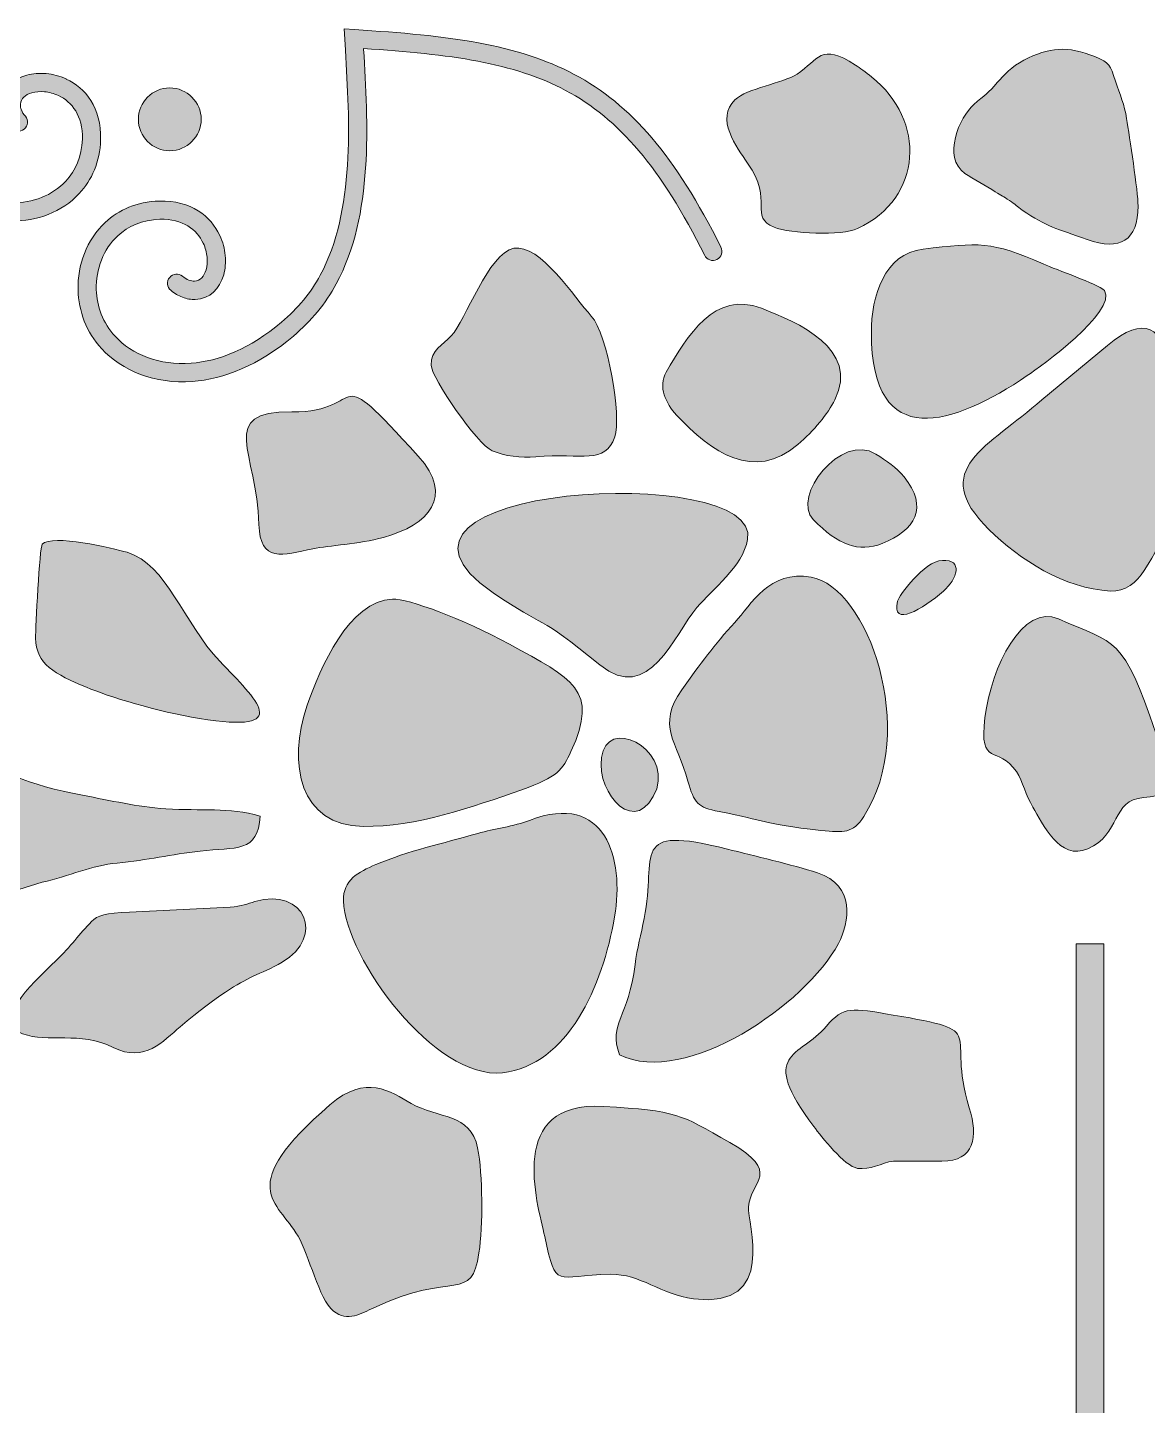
# Model space of a CAD drawing. Header units: inches. Extents: x -199 to 794, y -76 to 917.
# Drawn here: x 488.2 to 676.6, y 420.6 to 652.5 of the extents above; entities that cross this region are included whole.
import ezdxf

# ---------------------------------------------------------------- set-up
doc = ezdxf.new("R2010")
doc.units = ezdxf.units.IN
doc.header["$MEASUREMENT"] = 0
doc.layers.add('图层 1', color=7, linetype='Continuous')

# ---------------------------------------------------------------- blocks, each defined once
blk = doc.blocks.new('block 2')
at = {"layer": '图层 1', "true_color": 0xffffff}
h = blk.add_hatch(color=7, dxfattribs=at)
h.dxf.hatch_style = 2
edge = h.paths.add_edge_path()
edge.add_spline(control_points=[(496.86, 624.54), (498.97, 626.81), (500.34, 629.87), (500.45, 633.62), (500.6, 639.02), (497.88, 642.31), (494.65, 643.81), (494.65, 643.81), (494.66, 643.82), (494.66, 643.82), (493.57, 644.32), (492.42, 644.62), (491.29, 644.72), (490.14, 644.83), (489.04, 644.73), (488.04, 644.46), (485.7, 643.79), (484, 642.16), (483.89, 639.69), (483.86, 638.98), (483.98, 638.24), (484.26, 637.52), (484.26, 637.52), (484.27, 637.52), (484.27, 637.52), (484.53, 636.84), (484.91, 636.18), (485.43, 635.56), (485.97, 634.91), (486.93, 634.83), (487.59, 635.38), (488.24, 635.92), (488.33, 636.89), (487.79, 637.54), (487.47, 637.9), (487.26, 638.26), (487.13, 638.61), (487, 638.95), (486.96, 639.27), (486.96, 639.56), (487, 640.52), (487.79, 641.19), (488.86, 641.5), (489.51, 641.68), (490.25, 641.74), (491.01, 641.68), (491.78, 641.6), (492.58, 641.38), (493.36, 641.02), (495.61, 639.98), (497.5, 637.63), (497.38, 633.71), (497.3, 630.77), (496.23, 628.38), (494.6, 626.63), (493.48, 625.42), (492.07, 624.5), (490.53, 623.89), (488.96, 623.28), (487.25, 622.98), (485.56, 623.03), (482.74, 623.11), (479.91, 624.13), (477.69, 626.19), (474.62, 629.05), (472.75, 633.62), (473.16, 638.98), (473.51, 643.65), (475.6, 648.92), (480.08, 654.21), (481.25, 655.58), (482.49, 656.81), (483.79, 657.89), (483.79, 657.89), (483.8, 657.89), (483.8, 657.89), (485.1, 658.97), (486.49, 659.9), (487.97, 660.7), (498.82, 666.56), (513.81, 665.65), (525.82, 664.94), (525.82, 664.94), (527.67, 664.82), (527.67, 664.82), (527.67, 664.82), (529.4, 664.72), (529.4, 664.72), (529.4, 664.72), (529.3, 666.45), (529.3, 666.45), (528.31, 682.36), (526.86, 693.88), (521.77, 703.42), (516.67, 713.02), (508, 720.45), (492.68, 728.12), (491.92, 728.49), (491.01, 728.18), (490.62, 727.43), (490.25, 726.67), (490.55, 725.75), (491.31, 725.38), (506.02, 718.02), (514.28, 710.97), (519.07, 701.98), (523.7, 693.29), (525.16, 682.61), (526.12, 667.99), (526.12, 667.99), (526, 668), (526, 668), (513.61, 668.74), (498.14, 669.67), (486.51, 663.4), (484.85, 662.51), (483.29, 661.45), (481.83, 660.25), (481.83, 660.25), (481.83, 660.25), (481.83, 660.25), (480.37, 659.04), (479.01, 657.69), (477.75, 656.2), (472.8, 650.36), (470.5, 644.47), (470.1, 639.2), (469.61, 632.86), (471.88, 627.4), (475.61, 623.94), (478.39, 621.35), (481.94, 620.06), (485.48, 619.96), (487.6, 619.9), (489.71, 620.27), (491.65, 621.03), (493.62, 621.8), (495.4, 622.98), (496.86, 624.54)], knot_values=[0, 0, 0, 0, 1, 1, 1, 2, 2, 2, 3, 3, 3, 4, 4, 4, 5, 5, 5, 6, 6, 6, 7, 7, 7, 8, 8, 8, 9, 9, 9, 10, 10, 10, 11, 11, 11, 12, 12, 12, 13, 13, 13, 14, 14, 14, 15, 15, 15, 16, 16, 16, 17, 17, 17, 18, 18, 18, 19, 19, 19, 20, 20, 20, 21, 21, 21, 22, 22, 22, 23, 23, 23, 24, 24, 24, 25, 25, 25, 26, 26, 26, 27, 27, 27, 28, 28, 28, 29, 29, 29, 30, 30, 30, 31, 31, 31, 32, 32, 32, 33, 33, 33, 34, 34, 34, 35, 35, 35, 36, 36, 36, 37, 37, 37, 38, 38, 38, 39, 39, 39, 40, 40, 40, 41, 41, 41, 42, 42, 42, 43, 43, 43, 44, 44, 44, 45, 45, 45, 46, 46, 46, 46], degree=3, periodic=1)
h = blk.add_hatch(color=7, dxfattribs=at)
h.dxf.hatch_style = 2
edge = h.paths.add_edge_path()
edge.add_spline(control_points=[(602.07, 614.14), (602.44, 613.38), (603.37, 613.08), (604.12, 613.45), (604.88, 613.84), (605.19, 614.76), (604.81, 615.51), (597.14, 630.85), (589.71, 639.5), (580.12, 644.6), (570.56, 649.69), (559.06, 651.15), (543.14, 652.12), (543.14, 652.12), (541.42, 652.24), (541.42, 652.24), (541.42, 652.24), (541.52, 650.51), (541.52, 650.51), (541.52, 650.51), (541.63, 648.65), (541.63, 648.65), (542.35, 636.65), (543.25, 621.66), (537.39, 610.79), (536.6, 609.32), (535.65, 607.93), (534.59, 606.63), (534.59, 606.63), (534.59, 606.62), (534.59, 606.62), (533.51, 605.32), (532.28, 604.08), (530.9, 602.92), (525.62, 598.42), (520.34, 596.35), (515.66, 595.99), (510.3, 595.59), (505.74, 597.46), (502.88, 600.53), (500.82, 602.74), (499.8, 605.57), (499.73, 608.39), (499.68, 610.1), (499.97, 611.8), (500.59, 613.36), (501.19, 614.91), (502.12, 616.31), (503.33, 617.43), (505.08, 619.07), (507.46, 620.13), (510.4, 620.21), (514.32, 620.32), (516.67, 618.44), (517.72, 616.2), (517.72, 616.2), (517.72, 616.19), (517.72, 616.19), (518.08, 615.41), (518.29, 614.61), (518.37, 613.84), (518.43, 613.08), (518.38, 612.35), (518.19, 611.7), (517.88, 610.63), (517.21, 609.84), (516.25, 609.79), (515.95, 609.79), (515.63, 609.84), (515.3, 609.97), (515.3, 609.97), (515.3, 609.97), (515.3, 609.97), (514.95, 610.1), (514.59, 610.31), (514.23, 610.62), (513.58, 611.16), (512.61, 611.07), (512.07, 610.43), (511.52, 609.78), (511.6, 608.8), (512.26, 608.26), (512.88, 607.74), (513.54, 607.36), (514.21, 607.1), (514.21, 607.1), (514.21, 607.09), (514.21, 607.09), (514.93, 606.82), (515.67, 606.7), (516.37, 606.73), (518.85, 606.84), (520.49, 608.54), (521.16, 610.87), (521.43, 611.86), (521.52, 612.97), (521.41, 614.12), (521.3, 615.25), (521.01, 616.4), (520.52, 617.49), (520.52, 617.49), (520.5, 617.49), (520.5, 617.49), (519, 620.72), (515.71, 623.43), (510.32, 623.28), (506.56, 623.17), (503.5, 621.8), (501.23, 619.69), (499.67, 618.23), (498.5, 616.44), (497.73, 614.48), (496.96, 612.54), (496.6, 610.43), (496.66, 608.3), (496.76, 604.77), (498.04, 601.22), (500.63, 598.44), (504.09, 594.72), (509.56, 592.45), (515.88, 592.93), (521.16, 593.33), (527.06, 595.62), (532.89, 600.57), (534.38, 601.84), (535.74, 603.21), (536.93, 604.67), (536.93, 604.67), (536.95, 604.66), (536.95, 604.66), (538.15, 606.12), (539.21, 607.68), (540.09, 609.34), (546.37, 620.97), (545.43, 636.44), (544.7, 648.83), (544.7, 648.83), (544.68, 648.95), (544.68, 648.95), (559.3, 648), (569.98, 646.53), (578.68, 641.9), (587.67, 637.12), (594.71, 628.86), (602.07, 614.14)], knot_values=[0, 0, 0, 0, 1, 1, 1, 2, 2, 2, 3, 3, 3, 4, 4, 4, 5, 5, 5, 6, 6, 6, 7, 7, 7, 8, 8, 8, 9, 9, 9, 10, 10, 10, 11, 11, 11, 12, 12, 12, 13, 13, 13, 14, 14, 14, 15, 15, 15, 16, 16, 16, 17, 17, 17, 18, 18, 18, 19, 19, 19, 20, 20, 20, 21, 21, 21, 22, 22, 22, 23, 23, 23, 24, 24, 24, 25, 25, 25, 26, 26, 26, 27, 27, 27, 28, 28, 28, 29, 29, 29, 30, 30, 30, 31, 31, 31, 32, 32, 32, 33, 33, 33, 34, 34, 34, 35, 35, 35, 36, 36, 36, 37, 37, 37, 38, 38, 38, 39, 39, 39, 40, 40, 40, 41, 41, 41, 42, 42, 42, 43, 43, 43, 44, 44, 44, 45, 45, 45, 46, 46, 46, 47, 47, 47, 48, 48, 48, 48], degree=3, periodic=1)
h = blk.add_hatch(color=7, dxfattribs=at)
h.dxf.hatch_style = 2
edge = h.paths.add_edge_path()
edge.add_spline(control_points=[(617.61, 644.65), (615.18, 643.09), (609.17, 642.22), (607.16, 640.33), (603.83, 637.19), (607.43, 632.33), (609.29, 629.66), (613.79, 623.23), (609.38, 620.7), (613.78, 618.86), (616.42, 617.76), (625.12, 617.42), (627.79, 618.65), (638.84, 623.79), (639.32, 636.87), (630.14, 644.17), (629.15, 644.97), (628.18, 645.67), (627.43, 646.16), (621.49, 650.04), (621.33, 647.05), (617.61, 644.65)], knot_values=[0, 0, 0, 0, 1, 1, 1, 2, 2, 2, 3, 3, 3, 4, 4, 4, 5, 5, 5, 6, 6, 6, 7, 7, 7, 7], degree=3, periodic=1)
h = blk.add_hatch(color=7, dxfattribs=at)
h.dxf.hatch_style = 2
edge = h.paths.add_edge_path()
edge.add_spline(control_points=[(651.3, 643.21), (649.78, 641.48), (649.21, 641.13), (647.35, 639.52), (644.94, 637.42), (641.98, 630.63), (645.84, 627.94), (647.24, 626.95), (649.43, 625.88), (650.95, 624.86), (652.02, 624.14), (652.29, 624.08), (653.32, 623.39), (654.36, 622.7), (654.57, 622.39), (655.5, 621.75), (659.66, 618.91), (661.22, 618.65), (666.42, 616.82), (671.95, 614.87), (674.98, 616.57), (674.98, 622.46), (674.98, 624.89), (673.51, 634.13), (673.05, 637.15), (672.7, 639.46), (671.94, 641.23), (671.18, 643.44), (670.22, 646.25), (670.29, 646.5), (667.68, 647.58), (663.2, 649.43), (659.98, 649.2), (655.74, 646.97), (653.79, 645.94), (652.39, 644.46), (651.3, 643.21)], knot_values=[0, 0, 0, 0, 1, 1, 1, 2, 2, 2, 3, 3, 3, 4, 4, 4, 5, 5, 5, 6, 6, 6, 7, 7, 7, 8, 8, 8, 9, 9, 9, 10, 10, 10, 11, 11, 11, 12, 12, 12, 12], degree=3, periodic=1)
h = blk.add_hatch(color=7, dxfattribs=at)
h.dxf.hatch_style = 2
edge = h.paths.add_edge_path()
edge.add_spline(control_points=[(517.37, 637.03), (517.37, 639.95), (515, 642.32), (512.09, 642.32), (509.17, 642.32), (506.8, 639.95), (506.8, 637.03), (506.8, 634.12), (509.17, 631.74), (512.09, 631.74), (515, 631.74), (517.37, 634.12), (517.37, 637.03)], knot_values=[0, 0, 0, 0, 1, 1, 1, 2, 2, 2, 3, 3, 3, 4, 4, 4, 4], degree=3, periodic=1)
h = blk.add_hatch(color=7, dxfattribs=at)
h.dxf.hatch_style = 2
edge = h.paths.add_edge_path()
edge.add_spline(control_points=[(566.31, 581.27), (568.45, 580.36), (571.18, 580.05), (573.64, 580.26), (581.62, 580.9), (585.27, 578.9), (586.94, 583.6), (588.13, 586.91), (585.75, 600.91), (583, 603.93), (580.22, 606.98), (574.41, 616.14), (569.94, 615.34), (565.74, 614.58), (561.81, 603.13), (559.44, 600.59), (558.01, 599.06), (555.99, 598.27), (556.06, 595.67), (556.13, 593.44), (563.84, 582.31), (566.31, 581.27)], knot_values=[0, 0, 0, 0, 1, 1, 1, 2, 2, 2, 3, 3, 3, 4, 4, 4, 5, 5, 5, 6, 6, 6, 7, 7, 7, 7], degree=3, periodic=1)
h = blk.add_hatch(color=7, dxfattribs=at)
h.dxf.hatch_style = 2
edge = h.paths.add_edge_path()
edge.add_spline(control_points=[(630.11, 601.14), (630.11, 580.84), (643.95, 585.52), (656.34, 593.91), (658.58, 595.41), (671.39, 604.61), (669.35, 608.25), (667.92, 609.39), (661.32, 611.69), (659.03, 612.71), (650.22, 616.61), (648.2, 616.27), (638.8, 615.19), (632.29, 614.43), (630.11, 607.25), (630.11, 601.14)], knot_values=[0, 0, 0, 0, 1, 1, 1, 2, 2, 2, 3, 3, 3, 4, 4, 4, 5, 5, 5, 5], degree=3, periodic=1)
h = blk.add_hatch(color=7, dxfattribs=at)
h.dxf.hatch_style = 2
edge = h.paths.add_edge_path()
edge.add_spline(control_points=[(611.62, 605.24), (603.71, 608.28), (599.21, 600.65), (595.57, 594.51), (594.21, 592.01), (595.53, 589.2), (597.32, 587.28), (603.23, 580.97), (610.37, 576.01), (617.73, 582.31), (620.42, 584.61), (622.81, 587.51), (623.97, 589.84), (628.23, 598.42), (617.61, 602.93), (611.62, 605.24)], knot_values=[0, 0, 0, 0, 1, 1, 1, 2, 2, 2, 3, 3, 3, 4, 4, 4, 5, 5, 5, 5], degree=3, periodic=1)
h = blk.add_hatch(color=7, dxfattribs=at)
h.dxf.hatch_style = 2
edge = h.paths.add_edge_path()
edge.add_spline(control_points=[(670.34, 557.66), (672.81, 557.53), (674.74, 559.11), (676.01, 561.11), (679.89, 567.22), (679.48, 568.18), (680.51, 576.48), (681.12, 581.34), (680.17, 589.76), (679.94, 595.14), (679.64, 602.03), (675.83, 604.22), (669.86, 598.98), (669.86, 598.98), (658.76, 589.85), (658.76, 589.85), (649.89, 581.9), (639.53, 578.22), (649.88, 568.04), (655.09, 562.91), (662.53, 558.09), (670.34, 557.66)], knot_values=[0, 0, 0, 0, 1, 1, 1, 2, 2, 2, 3, 3, 3, 4, 4, 4, 5, 5, 5, 6, 6, 6, 7, 7, 7, 7], degree=3, periodic=1)
h = blk.add_hatch(color=7, dxfattribs=at)
h.dxf.hatch_style = 2
edge = h.paths.add_edge_path()
edge.add_spline(control_points=[(536.18, 564.77), (538.99, 565.34), (543.76, 565.54), (548.05, 566.7), (555.68, 568.77), (560.03, 573.57), (553.88, 580.35), (538.54, 597.32), (545.83, 587.7), (532.62, 587.81), (519.89, 587.91), (526.81, 581.05), (527.09, 568.88), (527.25, 562.32), (531.07, 563.73), (536.18, 564.77)], knot_values=[0, 0, 0, 0, 1, 1, 1, 2, 2, 2, 3, 3, 3, 4, 4, 4, 5, 5, 5, 5], degree=3, periodic=1)
h = blk.add_hatch(color=7, dxfattribs=at)
h.dxf.hatch_style = 2
edge = h.paths.add_edge_path()
edge.add_spline(control_points=[(620.34, 569.69), (624.54, 565.38), (627.95, 564.11), (631.92, 565.66), (637.47, 567.83), (639.79, 571.76), (635.61, 576.89), (634.35, 578.45), (632.63, 579.58), (630.84, 580.71), (625.05, 584.35), (616.6, 573.54), (620.34, 569.69)], knot_values=[0, 0, 0, 0, 1, 1, 1, 2, 2, 2, 3, 3, 3, 4, 4, 4, 4], degree=3, periodic=1)
h = blk.add_hatch(color=7, dxfattribs=at)
h.dxf.hatch_style = 2
edge = h.paths.add_edge_path()
edge.add_spline(control_points=[(566.47, 557.36), (575.51, 551.18), (573.64, 554.1), (584.42, 545.23), (592.68, 538.45), (596.97, 550.38), (600.77, 554.9), (603.37, 558.01), (608.43, 561.7), (609.3, 566.34), (611.77, 579.46), (539.83, 575.59), (566.47, 557.36)], knot_values=[0, 0, 0, 0, 1, 1, 1, 2, 2, 2, 3, 3, 3, 4, 4, 4, 4], degree=3, periodic=1)
h = blk.add_hatch(color=7, dxfattribs=at)
h.dxf.hatch_style = 2
edge = h.paths.add_edge_path()
edge.add_spline(control_points=[(498.06, 541.47), (501.68, 539.94), (510.08, 537.36), (517.07, 536.22), (533.17, 533.62), (526.71, 539.32), (520.5, 545.85), (514.34, 552.32), (511.6, 562.23), (504.91, 564.18), (502.54, 564.88), (492.24, 567.32), (490.63, 565.53), (490.18, 565.02), (489.49, 551.33), (489.51, 549.76), (489.58, 545.33), (492.76, 543.71), (498.06, 541.47)], knot_values=[0, 0, 0, 0, 1, 1, 1, 2, 2, 2, 3, 3, 3, 4, 4, 4, 5, 5, 5, 6, 6, 6, 6], degree=3, periodic=1)
h = blk.add_hatch(color=7, dxfattribs=at)
h.dxf.hatch_style = 2
edge = h.paths.add_edge_path()
edge.add_spline(control_points=[(619.96, 560.01), (612.92, 561.24), (609.89, 555.39), (607.13, 552.37), (603.77, 548.68), (601.24, 545.36), (598.23, 541.05), (593.94, 534.94), (597.36, 532.4), (599.26, 525.65), (600.29, 522.02), (600.85, 521.24), (604.49, 520.56), (612.81, 519.02), (611.3, 518.49), (621.63, 517.4), (625.57, 516.99), (626.97, 516.88), (628.83, 519.74), (638.14, 534.13), (629.49, 558.35), (619.96, 560.01)], knot_values=[0, 0, 0, 0, 1, 1, 1, 2, 2, 2, 3, 3, 3, 4, 4, 4, 5, 5, 5, 6, 6, 6, 7, 7, 7, 7], degree=3, periodic=1)
h = blk.add_hatch(color=7, dxfattribs=at)
h.dxf.hatch_style = 2
edge = h.paths.add_edge_path()
edge.add_spline(control_points=[(634.52, 555.97), (633.4, 551.36), (638.82, 554.69), (642.23, 557.65), (644.57, 559.67), (645.61, 563.03), (642.05, 562.83), (639.03, 562.67), (634.74, 556.91), (634.52, 555.97)], knot_values=[0, 0, 0, 0, 1, 1, 1, 2, 2, 2, 3, 3, 3, 3], degree=3, periodic=1)
h = blk.add_hatch(color=7, dxfattribs=at)
h.dxf.hatch_style = 2
edge = h.paths.add_edge_path()
edge.add_spline(control_points=[(544.64, 518.06), (553.51, 517.98), (562.9, 521.26), (571.29, 524.23), (577.35, 526.37), (578.17, 527.6), (579.58, 530.68), (584.36, 541.07), (579.88, 542.89), (569.21, 548.71), (561.29, 553.04), (552.19, 556.4), (549.57, 556.3), (542.29, 556.05), (537.34, 544.72), (535.2, 538.45), (531.82, 528.54), (533.98, 518.15), (544.64, 518.06)], knot_values=[0, 0, 0, 0, 1, 1, 1, 2, 2, 2, 3, 3, 3, 4, 4, 4, 5, 5, 5, 6, 6, 6, 6], degree=3, periodic=1)
h = blk.add_hatch(color=7, dxfattribs=at)
h.dxf.hatch_style = 2
edge = h.paths.add_edge_path()
edge.add_spline(control_points=[(654.51, 527.29), (655.63, 525.6), (656.07, 523.28), (657.28, 521.31), (658.93, 518.59), (661.75, 512.19), (666.52, 514.28), (672.03, 516.69), (670.48, 522.51), (675.91, 522.92), (682.38, 523.4), (680.78, 525.45), (677.95, 533.77), (672.36, 550.19), (671.39, 548.68), (661.59, 552.97), (655.61, 555.59), (650.27, 545), (649.22, 536.38), (648.17, 527.79), (651.43, 531.89), (654.51, 527.29)], knot_values=[0, 0, 0, 0, 1, 1, 1, 2, 2, 2, 3, 3, 3, 4, 4, 4, 5, 5, 5, 6, 6, 6, 7, 7, 7, 7], degree=3, periodic=1)
h = blk.add_hatch(color=7, dxfattribs=at)
h.dxf.hatch_style = 2
edge = h.paths.add_edge_path()
edge.add_spline(control_points=[(593.42, 523.08), (597.35, 530.24), (586.86, 536.27), (585.01, 530.78), (583.02, 524.91), (589.7, 516.29), (593.42, 523.08)], knot_values=[0, 0, 0, 0, 1, 1, 1, 2, 2, 2, 2], degree=3, periodic=1)
h = blk.add_hatch(color=7, dxfattribs=at)
h.dxf.hatch_style = 2
edge = h.paths.add_edge_path()
edge.add_spline(control_points=[(503.22, 511.9), (508.43, 512.37), (512.28, 513.38), (517.19, 513.91), (523.18, 514.58), (526.99, 513.57), (527.27, 519.79), (522.09, 521.35), (517.33, 520.63), (511.45, 521.03), (506.4, 521.38), (502.35, 522.4), (497.41, 523.3), (488.23, 524.98), (482.62, 527.82), (479.01, 530), (477.97, 530.62), (473.37, 533.87), (472.53, 533.9), (466.35, 534.12), (457, 530.41), (451.71, 527.9), (446.67, 525.51), (448.07, 523.54), (450.5, 520.42), (456.24, 513.1), (461.63, 497.51), (468.76, 501.05), (470.25, 501.79), (471.75, 502.68), (472.73, 503.05), (472.73, 503.05), (490.63, 508.67), (490.63, 508.67), (495.08, 509.68), (499.12, 511.53), (503.22, 511.9)], knot_values=[0, 0, 0, 0, 1, 1, 1, 2, 2, 2, 3, 3, 3, 4, 4, 4, 5, 5, 5, 6, 6, 6, 7, 7, 7, 8, 8, 8, 9, 9, 9, 10, 10, 10, 11, 11, 11, 12, 12, 12, 12], degree=3, periodic=1)
h = blk.add_hatch(color=7, dxfattribs=at)
h.dxf.hatch_style = 2
edge = h.paths.add_edge_path()
edge.add_spline(control_points=[(568.05, 476.62), (579.05, 477.88), (584.89, 491.12), (586.92, 502.87), (588.59, 512.58), (585.44, 524.01), (572.62, 519.08), (569.94, 518.05), (566.69, 517.68), (563.9, 516.88), (557.92, 515.16), (552.31, 513.98), (546.73, 511.64), (543.85, 510.43), (541.18, 509.02), (541.31, 505.54), (541.66, 495.81), (556.73, 475.34), (568.05, 476.62)], knot_values=[0, 0, 0, 0, 1, 1, 1, 2, 2, 2, 3, 3, 3, 4, 4, 4, 5, 5, 5, 6, 6, 6, 6], degree=3, periodic=1)
h = blk.add_hatch(color=7, dxfattribs=at)
h.dxf.hatch_style = 2
edge = h.paths.add_edge_path()
edge.add_spline(control_points=[(624.57, 498.34), (626.46, 501.88), (627.44, 508.22), (621.06, 510.25), (616.76, 511.63), (610.34, 513.13), (605.91, 514.25), (589.14, 518.44), (594.07, 513.43), (591.9, 502.57), (591.34, 499.81), (590.71, 497.7), (590.36, 494.81), (589.27, 485.94), (585.89, 484.98), (587.72, 479.61), (598.99, 474.24), (619.06, 488.11), (624.57, 498.34)], knot_values=[0, 0, 0, 0, 1, 1, 1, 2, 2, 2, 3, 3, 3, 4, 4, 4, 5, 5, 5, 6, 6, 6, 6], degree=3, periodic=1)
h = blk.add_hatch(color=7, dxfattribs=at)
h.dxf.hatch_style = 2
edge = h.paths.add_edge_path()
edge.add_spline(control_points=[(526.38, 505.42), (525.2, 505.07), (524.15, 504.61), (522.24, 504.45), (522.24, 504.45), (505.33, 503.61), (505.33, 503.61), (501.27, 503.51), (499.91, 503.07), (498.94, 502.07), (496.86, 499.95), (495.47, 497.88), (492.98, 495.52), (488.29, 491.07), (482.23, 485.07), (487.33, 483.17), (491.52, 481.61), (497.05, 483.64), (502.54, 480.88), (507.92, 478.19), (510.97, 481.97), (513.84, 484.36), (520.38, 489.82), (523.5, 491.61), (526.03, 492.8), (527.67, 493.57), (529.07, 494.1), (531.01, 495.23), (538.3, 499.47), (534.82, 507.89), (526.38, 505.42)], knot_values=[0, 0, 0, 0, 1, 1, 1, 2, 2, 2, 3, 3, 3, 4, 4, 4, 5, 5, 5, 6, 6, 6, 7, 7, 7, 8, 8, 8, 9, 9, 9, 10, 10, 10, 10], degree=3, periodic=1)
h = blk.add_hatch(color=7, dxfattribs=at)
h.dxf.hatch_style = 2
edge = h.paths.add_edge_path()
edge.add_spline(control_points=[(628.42, 229.22), (631.59, 230.71), (634.58, 233.17), (637.03, 236.17), (639.43, 239.12), (641.32, 242.64), (642.32, 246.27), (643.37, 250.06), (643.4, 253.36), (642.71, 256.18), (641.9, 259.49), (640.12, 262.09), (637.81, 264), (636.49, 265.1), (634.99, 265.97), (633.41, 266.61), (630.34, 267.86), (626.92, 268.25), (623.84, 267.78), (620.58, 267.3), (617.65, 265.88), (615.72, 263.56), (615.08, 262.79), (614.56, 261.93), (614.18, 260.98), (611.89, 255.35), (612.96, 250.98), (615.36, 248.26), (616.57, 246.88), (618.13, 245.94), (619.76, 245.48), (621.43, 245.01), (623.2, 245.01), (624.83, 245.54), (627.42, 246.37), (629.63, 248.44), (630.46, 251.85), (631.06, 254.38), (626.64, 254.76), (625.83, 252.44), (625.35, 251.07), (624.45, 250.25), (623.43, 249.92), (622.67, 249.68), (621.82, 249.68), (621.02, 249.91), (620.19, 250.15), (619.41, 250.62), (618.8, 251.31), (617.44, 252.84), (616.93, 255.52), (618.45, 259.25), (618.65, 259.76), (618.93, 260.21), (619.27, 260.62), (620.45, 262.02), (622.33, 262.9), (624.5, 263.22), (626.8, 263.56), (629.37, 263.27), (631.69, 262.34), (632.83, 261.87), (633.92, 261.24), (634.87, 260.45), (636.45, 259.14), (637.68, 257.34), (638.24, 255.08), (638.76, 252.99), (638.71, 250.47), (637.88, 247.49), (637.05, 244.48), (635.47, 241.55), (633.45, 239.07), (631.44, 236.59), (629, 234.58), (626.48, 233.39), (622.18, 231.38), (617.22, 230.92), (612.35, 232.02), (607.61, 233.09), (602.96, 235.63), (599.12, 239.65), (596.36, 242.54), (594.58, 246.02), (593.69, 249.96), (592.75, 254.13), (592.82, 258.84), (593.81, 263.93), (595.05, 270.29), (597.22, 275.2), (600.61, 278.74), (603.98, 282.26), (608.63, 284.54), (614.86, 285.71), (619.02, 286.48), (623.39, 286.61), (627.49, 286.13), (631.49, 285.65), (635.19, 284.59), (638.1, 283), (639.75, 282.09), (641.3, 281), (642.73, 279.75), (644.17, 278.5), (645.52, 277.09), (646.76, 275.56), (655.12, 265.3), (659.34, 249.48), (662.73, 236.75), (664.13, 231.5), (665.47, 226.35), (666.75, 221.07), (669.1, 229.81), (669.21, 230.09), (669.21, 238.53), (669.21, 238.53), (669.21, 498.29), (669.21, 498.29), (669.21, 498.29), (664.59, 498.29), (664.59, 498.29), (664.59, 498.29), (664.59, 247.38), (664.59, 247.38), (661.44, 258.31), (657.26, 269.98), (650.34, 278.46), (648.92, 280.19), (647.4, 281.8), (645.74, 283.24), (644.07, 284.68), (642.26, 285.96), (640.3, 287.03), (636.85, 288.92), (632.58, 290.16), (628.03, 290.71), (623.5, 291.24), (618.65, 291.1), (614.01, 290.23), (606.79, 288.89), (601.33, 286.17), (597.27, 281.91), (593.24, 277.69), (590.69, 272.05), (589.28, 264.82), (588.17, 259.12), (588.12, 253.78), (589.19, 248.96), (590.27, 244.2), (592.43, 239.99), (595.79, 236.48), (600.28, 231.78), (605.74, 228.79), (611.34, 227.54), (617.18, 226.22), (623.2, 226.78), (628.42, 229.22)], knot_values=[0, 0, 0, 0, 1, 1, 1, 2, 2, 2, 3, 3, 3, 4, 4, 4, 5, 5, 5, 6, 6, 6, 7, 7, 7, 8, 8, 8, 9, 9, 9, 10, 10, 10, 11, 11, 11, 12, 12, 12, 13, 13, 13, 14, 14, 14, 15, 15, 15, 16, 16, 16, 17, 17, 17, 18, 18, 18, 19, 19, 19, 20, 20, 20, 21, 21, 21, 22, 22, 22, 23, 23, 23, 24, 24, 24, 25, 25, 25, 26, 26, 26, 27, 27, 27, 28, 28, 28, 29, 29, 29, 30, 30, 30, 31, 31, 31, 32, 32, 32, 33, 33, 33, 34, 34, 34, 35, 35, 35, 36, 36, 36, 37, 37, 37, 38, 38, 38, 39, 39, 39, 40, 40, 40, 41, 41, 41, 42, 42, 42, 43, 43, 43, 44, 44, 44, 45, 45, 45, 46, 46, 46, 47, 47, 47, 48, 48, 48, 49, 49, 49, 50, 50, 50, 51, 51, 51, 52, 52, 52, 52], degree=3, periodic=1)
h = blk.add_hatch(color=7, dxfattribs=at)
h.dxf.hatch_style = 2
edge = h.paths.add_edge_path()
edge.add_spline(control_points=[(627.8, 460.53), (629.85, 460.21), (631.79, 461.43), (633.83, 461.76), (633.83, 461.76), (641.99, 461.72), (641.99, 461.72), (647.49, 461.72), (648.09, 465.86), (646.58, 470.73), (642.48, 484.05), (650.45, 483.46), (633.77, 486.33), (626.69, 487.55), (625.44, 487.81), (622.57, 484.46), (617.97, 479.09), (610.96, 480.18), (620.44, 467.56), (621.67, 465.92), (625.6, 460.87), (627.8, 460.53)], knot_values=[0, 0, 0, 0, 1, 1, 1, 2, 2, 2, 3, 3, 3, 4, 4, 4, 5, 5, 5, 6, 6, 6, 7, 7, 7, 7], degree=3, periodic=1)
h = blk.add_hatch(color=7, dxfattribs=at)
h.dxf.hatch_style = 2
edge = h.paths.add_edge_path()
edge.add_spline(control_points=[(546.42, 437.08), (560.02, 443.49), (562.81, 437.75), (564.1, 446.3), (564.79, 450.86), (564.74, 459.47), (563.88, 463.96), (562.75, 469.84), (557.19, 468.88), (552.69, 471.45), (549.22, 473.45), (545.09, 476.49), (539.03, 471.22), (522.92, 457.21), (530.09, 455.16), (533.66, 449.13), (535.59, 445.87), (537.09, 438.62), (539.64, 436.52), (541.95, 434.6), (544.4, 436.13), (546.42, 437.08)], knot_values=[0, 0, 0, 0, 1, 1, 1, 2, 2, 2, 3, 3, 3, 4, 4, 4, 5, 5, 5, 6, 6, 6, 7, 7, 7, 7], degree=3, periodic=1)
h = blk.add_hatch(color=7, dxfattribs=at)
h.dxf.hatch_style = 2
edge = h.paths.add_edge_path()
edge.add_spline(control_points=[(606.29, 464.88), (597.82, 469.7), (597.59, 470.21), (585.03, 470.94), (568.67, 471.87), (573.88, 454.91), (575.16, 449.04), (577.16, 439.9), (576.8, 442.57), (586.23, 442.71), (591.26, 442.79), (594.7, 439.3), (600.2, 438.59), (614.47, 436.76), (609.21, 451.46), (609.42, 454.05), (609.78, 458.45), (615.18, 459.8), (606.29, 464.88)], knot_values=[0, 0, 0, 0, 1, 1, 1, 2, 2, 2, 3, 3, 3, 4, 4, 4, 5, 5, 5, 6, 6, 6, 6], degree=3, periodic=1)
at = {"layer": '图层 1', "lineweight": 0}
for points, knots in [([(496.86, 624.54), (498.97, 626.81), (500.34, 629.87), (500.45, 633.62), (500.6, 639.02), (497.88, 642.31), (494.65, 643.81), (494.65, 643.81), (494.66, 643.82), (494.66, 643.82), (493.57, 644.32), (492.42, 644.62), (491.29, 644.72), (490.14, 644.83), (489.04, 644.73), (488.04, 644.46), (485.7, 643.79), (484, 642.16), (483.89, 639.69), (483.86, 638.98), (483.98, 638.24), (484.26, 637.52), (484.26, 637.52), (484.27, 637.52), (484.27, 637.52), (484.53, 636.84), (484.91, 636.18), (485.43, 635.56), (485.97, 634.91), (486.93, 634.83), (487.59, 635.38), (488.24, 635.92), (488.33, 636.89), (487.79, 637.54), (487.47, 637.9), (487.26, 638.26), (487.13, 638.61), (487, 638.95), (486.96, 639.27), (486.96, 639.56), (487, 640.52), (487.79, 641.19), (488.86, 641.5), (489.51, 641.68), (490.25, 641.74), (491.01, 641.68), (491.78, 641.6), (492.58, 641.38), (493.36, 641.02), (495.61, 639.98), (497.5, 637.63), (497.38, 633.71), (497.3, 630.77), (496.23, 628.38), (494.6, 626.63), (493.48, 625.42), (492.07, 624.5), (490.53, 623.89), (488.96, 623.28), (487.25, 622.98), (485.56, 623.03), (482.74, 623.11), (479.91, 624.13), (477.69, 626.19), (474.62, 629.05), (472.75, 633.62), (473.16, 638.98), (473.51, 643.65), (475.6, 648.92), (480.08, 654.21), (481.25, 655.58), (482.49, 656.81), (483.79, 657.89), (483.79, 657.89), (483.8, 657.89), (483.8, 657.89), (485.1, 658.97), (486.49, 659.9), (487.97, 660.7), (498.82, 666.56), (513.81, 665.65), (525.82, 664.94), (525.82, 664.94), (527.67, 664.82), (527.67, 664.82), (527.67, 664.82), (529.4, 664.72), (529.4, 664.72), (529.4, 664.72), (529.3, 666.45), (529.3, 666.45), (528.31, 682.36), (526.86, 693.88), (521.77, 703.42), (516.67, 713.02), (508, 720.45), (492.68, 728.12), (491.92, 728.49), (491.01, 728.18), (490.62, 727.43), (490.25, 726.67), (490.55, 725.75), (491.31, 725.38), (506.02, 718.02), (514.28, 710.97), (519.07, 701.98), (523.7, 693.29), (525.16, 682.61), (526.12, 667.99), (526.12, 667.99), (526, 668), (526, 668), (513.61, 668.74), (498.14, 669.67), (486.51, 663.4), (484.85, 662.51), (483.29, 661.45), (481.83, 660.25), (481.83, 660.25), (481.83, 660.25), (481.83, 660.25), (480.37, 659.04), (479.01, 657.69), (477.75, 656.2), (472.8, 650.36), (470.5, 644.47), (470.1, 639.2), (469.61, 632.86), (471.88, 627.4), (475.61, 623.94), (478.39, 621.35), (481.94, 620.06), (485.48, 619.96), (487.6, 619.9), (489.71, 620.27), (491.65, 621.03), (493.62, 621.8), (495.4, 622.98), (496.86, 624.54)], [0, 0, 0, 0, 1, 1, 1, 2, 2, 2, 3, 3, 3, 4, 4, 4, 5, 5, 5, 6, 6, 6, 7, 7, 7, 8, 8, 8, 9, 9, 9, 10, 10, 10, 11, 11, 11, 12, 12, 12, 13, 13, 13, 14, 14, 14, 15, 15, 15, 16, 16, 16, 17, 17, 17, 18, 18, 18, 19, 19, 19, 20, 20, 20, 21, 21, 21, 22, 22, 22, 23, 23, 23, 24, 24, 24, 25, 25, 25, 26, 26, 26, 27, 27, 27, 28, 28, 28, 29, 29, 29, 30, 30, 30, 31, 31, 31, 32, 32, 32, 33, 33, 33, 34, 34, 34, 35, 35, 35, 36, 36, 36, 37, 37, 37, 38, 38, 38, 39, 39, 39, 40, 40, 40, 41, 41, 41, 42, 42, 42, 43, 43, 43, 44, 44, 44, 45, 45, 45, 46, 46, 46, 46]), ([(602.07, 614.14), (602.44, 613.38), (603.37, 613.08), (604.12, 613.45), (604.88, 613.84), (605.19, 614.76), (604.81, 615.51), (597.14, 630.85), (589.71, 639.5), (580.12, 644.6), (570.56, 649.69), (559.06, 651.15), (543.14, 652.12), (543.14, 652.12), (541.42, 652.24), (541.42, 652.24), (541.42, 652.24), (541.52, 650.51), (541.52, 650.51), (541.52, 650.51), (541.63, 648.65), (541.63, 648.65), (542.35, 636.65), (543.25, 621.66), (537.39, 610.79), (536.6, 609.32), (535.65, 607.93), (534.59, 606.63), (534.59, 606.63), (534.59, 606.62), (534.59, 606.62), (533.51, 605.32), (532.28, 604.08), (530.9, 602.92), (525.62, 598.42), (520.34, 596.35), (515.66, 595.99), (510.3, 595.59), (505.74, 597.46), (502.88, 600.53), (500.82, 602.74), (499.8, 605.57), (499.73, 608.39), (499.68, 610.1), (499.97, 611.8), (500.59, 613.36), (501.19, 614.91), (502.12, 616.31), (503.33, 617.43), (505.08, 619.07), (507.46, 620.13), (510.4, 620.21), (514.32, 620.32), (516.67, 618.44), (517.72, 616.2), (517.72, 616.2), (517.72, 616.19), (517.72, 616.19), (518.08, 615.41), (518.29, 614.61), (518.37, 613.84), (518.43, 613.08), (518.38, 612.35), (518.19, 611.7), (517.88, 610.63), (517.21, 609.84), (516.25, 609.79), (515.95, 609.79), (515.63, 609.84), (515.3, 609.97), (515.3, 609.97), (515.3, 609.97), (515.3, 609.97), (514.95, 610.1), (514.59, 610.31), (514.23, 610.62), (513.58, 611.16), (512.61, 611.07), (512.07, 610.43), (511.52, 609.78), (511.6, 608.8), (512.26, 608.26), (512.88, 607.74), (513.54, 607.36), (514.21, 607.1), (514.21, 607.1), (514.21, 607.09), (514.21, 607.09), (514.93, 606.82), (515.67, 606.7), (516.37, 606.73), (518.85, 606.84), (520.49, 608.54), (521.16, 610.87), (521.43, 611.86), (521.52, 612.97), (521.41, 614.12), (521.3, 615.25), (521.01, 616.4), (520.52, 617.49), (520.52, 617.49), (520.5, 617.49), (520.5, 617.49), (519, 620.72), (515.71, 623.43), (510.32, 623.28), (506.56, 623.17), (503.5, 621.8), (501.23, 619.69), (499.67, 618.23), (498.5, 616.44), (497.73, 614.48), (496.96, 612.54), (496.6, 610.43), (496.66, 608.3), (496.76, 604.77), (498.04, 601.22), (500.63, 598.44), (504.09, 594.72), (509.56, 592.45), (515.88, 592.93), (521.16, 593.33), (527.06, 595.62), (532.89, 600.57), (534.38, 601.84), (535.74, 603.21), (536.93, 604.67), (536.93, 604.67), (536.95, 604.66), (536.95, 604.66), (538.15, 606.12), (539.21, 607.68), (540.09, 609.34), (546.37, 620.97), (545.43, 636.44), (544.7, 648.83), (544.7, 648.83), (544.68, 648.95), (544.68, 648.95), (559.3, 648), (569.98, 646.53), (578.68, 641.9), (587.67, 637.12), (594.71, 628.86), (602.07, 614.14)], [0, 0, 0, 0, 1, 1, 1, 2, 2, 2, 3, 3, 3, 4, 4, 4, 5, 5, 5, 6, 6, 6, 7, 7, 7, 8, 8, 8, 9, 9, 9, 10, 10, 10, 11, 11, 11, 12, 12, 12, 13, 13, 13, 14, 14, 14, 15, 15, 15, 16, 16, 16, 17, 17, 17, 18, 18, 18, 19, 19, 19, 20, 20, 20, 21, 21, 21, 22, 22, 22, 23, 23, 23, 24, 24, 24, 25, 25, 25, 26, 26, 26, 27, 27, 27, 28, 28, 28, 29, 29, 29, 30, 30, 30, 31, 31, 31, 32, 32, 32, 33, 33, 33, 34, 34, 34, 35, 35, 35, 36, 36, 36, 37, 37, 37, 38, 38, 38, 39, 39, 39, 40, 40, 40, 41, 41, 41, 42, 42, 42, 43, 43, 43, 44, 44, 44, 45, 45, 45, 46, 46, 46, 47, 47, 47, 48, 48, 48, 48]), ([(617.61, 644.65), (615.18, 643.09), (609.17, 642.22), (607.16, 640.33), (603.83, 637.19), (607.43, 632.33), (609.29, 629.66), (613.79, 623.23), (609.38, 620.7), (613.78, 618.86), (616.42, 617.76), (625.12, 617.42), (627.79, 618.65), (638.84, 623.79), (639.32, 636.87), (630.14, 644.17), (629.15, 644.97), (628.18, 645.67), (627.43, 646.16), (621.49, 650.04), (621.33, 647.05), (617.61, 644.65)], [0, 0, 0, 0, 1, 1, 1, 2, 2, 2, 3, 3, 3, 4, 4, 4, 5, 5, 5, 6, 6, 6, 7, 7, 7, 7]), ([(651.3, 643.21), (649.78, 641.48), (649.21, 641.13), (647.35, 639.52), (644.94, 637.42), (641.98, 630.63), (645.84, 627.94), (647.24, 626.95), (649.43, 625.88), (650.95, 624.86), (652.02, 624.14), (652.29, 624.08), (653.32, 623.39), (654.36, 622.7), (654.57, 622.39), (655.5, 621.75), (659.66, 618.91), (661.22, 618.65), (666.42, 616.82), (671.95, 614.87), (674.98, 616.57), (674.98, 622.46), (674.98, 624.89), (673.51, 634.13), (673.05, 637.15), (672.7, 639.46), (671.94, 641.23), (671.18, 643.44), (670.22, 646.25), (670.29, 646.5), (667.68, 647.58), (663.2, 649.43), (659.98, 649.2), (655.74, 646.97), (653.79, 645.94), (652.39, 644.46), (651.3, 643.21)], [0, 0, 0, 0, 1, 1, 1, 2, 2, 2, 3, 3, 3, 4, 4, 4, 5, 5, 5, 6, 6, 6, 7, 7, 7, 8, 8, 8, 9, 9, 9, 10, 10, 10, 11, 11, 11, 12, 12, 12, 12]), ([(517.37, 637.03), (517.37, 639.95), (515, 642.32), (512.09, 642.32), (509.17, 642.32), (506.8, 639.95), (506.8, 637.03), (506.8, 634.12), (509.17, 631.74), (512.09, 631.74), (515, 631.74), (517.37, 634.12), (517.37, 637.03)], [0, 0, 0, 0, 1, 1, 1, 2, 2, 2, 3, 3, 3, 4, 4, 4, 4]), ([(566.31, 581.27), (568.45, 580.36), (571.18, 580.05), (573.64, 580.26), (581.62, 580.9), (585.27, 578.9), (586.94, 583.6), (588.13, 586.91), (585.75, 600.91), (583, 603.93), (580.22, 606.98), (574.41, 616.14), (569.94, 615.34), (565.74, 614.58), (561.81, 603.13), (559.44, 600.59), (558.01, 599.06), (555.99, 598.27), (556.06, 595.67), (556.13, 593.44), (563.84, 582.31), (566.31, 581.27)], [0, 0, 0, 0, 1, 1, 1, 2, 2, 2, 3, 3, 3, 4, 4, 4, 5, 5, 5, 6, 6, 6, 7, 7, 7, 7]), ([(630.11, 601.14), (630.11, 580.84), (643.95, 585.52), (656.34, 593.91), (658.58, 595.41), (671.39, 604.61), (669.35, 608.25), (667.92, 609.39), (661.32, 611.69), (659.03, 612.71), (650.22, 616.61), (648.2, 616.27), (638.8, 615.19), (632.29, 614.43), (630.11, 607.25), (630.11, 601.14)], [0, 0, 0, 0, 1, 1, 1, 2, 2, 2, 3, 3, 3, 4, 4, 4, 5, 5, 5, 5]), ([(611.62, 605.24), (603.71, 608.28), (599.21, 600.65), (595.57, 594.51), (594.21, 592.01), (595.53, 589.2), (597.32, 587.28), (603.23, 580.97), (610.37, 576.01), (617.73, 582.31), (620.42, 584.61), (622.81, 587.51), (623.97, 589.84), (628.23, 598.42), (617.61, 602.93), (611.62, 605.24)], [0, 0, 0, 0, 1, 1, 1, 2, 2, 2, 3, 3, 3, 4, 4, 4, 5, 5, 5, 5]), ([(670.34, 557.66), (672.81, 557.53), (674.74, 559.11), (676.01, 561.11), (679.89, 567.22), (679.48, 568.18), (680.51, 576.48), (681.12, 581.34), (680.17, 589.76), (679.94, 595.14), (679.64, 602.03), (675.83, 604.22), (669.86, 598.98), (669.86, 598.98), (658.76, 589.85), (658.76, 589.85), (649.89, 581.9), (639.53, 578.22), (649.88, 568.04), (655.09, 562.91), (662.53, 558.09), (670.34, 557.66)], [0, 0, 0, 0, 1, 1, 1, 2, 2, 2, 3, 3, 3, 4, 4, 4, 5, 5, 5, 6, 6, 6, 7, 7, 7, 7]), ([(536.18, 564.77), (538.99, 565.34), (543.76, 565.54), (548.05, 566.7), (555.68, 568.77), (560.03, 573.57), (553.88, 580.35), (538.54, 597.32), (545.83, 587.7), (532.62, 587.81), (519.89, 587.91), (526.81, 581.05), (527.09, 568.88), (527.25, 562.32), (531.07, 563.73), (536.18, 564.77)], [0, 0, 0, 0, 1, 1, 1, 2, 2, 2, 3, 3, 3, 4, 4, 4, 5, 5, 5, 5]), ([(620.34, 569.69), (624.54, 565.38), (627.95, 564.11), (631.92, 565.66), (637.47, 567.83), (639.79, 571.76), (635.61, 576.89), (634.35, 578.45), (632.63, 579.58), (630.84, 580.71), (625.05, 584.35), (616.6, 573.54), (620.34, 569.69)], [0, 0, 0, 0, 1, 1, 1, 2, 2, 2, 3, 3, 3, 4, 4, 4, 4]), ([(566.47, 557.36), (575.51, 551.18), (573.64, 554.1), (584.42, 545.23), (592.68, 538.45), (596.97, 550.38), (600.77, 554.9), (603.37, 558.01), (608.43, 561.7), (609.3, 566.34), (611.77, 579.46), (539.83, 575.59), (566.47, 557.36)], [0, 0, 0, 0, 1, 1, 1, 2, 2, 2, 3, 3, 3, 4, 4, 4, 4]), ([(498.06, 541.47), (501.68, 539.94), (510.08, 537.36), (517.07, 536.22), (533.17, 533.62), (526.71, 539.32), (520.5, 545.85), (514.34, 552.32), (511.6, 562.23), (504.91, 564.18), (502.54, 564.88), (492.24, 567.32), (490.63, 565.53), (490.18, 565.02), (489.49, 551.33), (489.51, 549.76), (489.58, 545.33), (492.76, 543.71), (498.06, 541.47)], [0, 0, 0, 0, 1, 1, 1, 2, 2, 2, 3, 3, 3, 4, 4, 4, 5, 5, 5, 6, 6, 6, 6]), ([(619.96, 560.01), (612.92, 561.24), (609.89, 555.39), (607.13, 552.37), (603.77, 548.68), (601.24, 545.36), (598.23, 541.05), (593.94, 534.94), (597.36, 532.4), (599.26, 525.65), (600.29, 522.02), (600.85, 521.24), (604.49, 520.56), (612.81, 519.02), (611.3, 518.49), (621.63, 517.4), (625.57, 516.99), (626.97, 516.88), (628.83, 519.74), (638.14, 534.13), (629.49, 558.35), (619.96, 560.01)], [0, 0, 0, 0, 1, 1, 1, 2, 2, 2, 3, 3, 3, 4, 4, 4, 5, 5, 5, 6, 6, 6, 7, 7, 7, 7]), ([(634.52, 555.97), (633.4, 551.36), (638.82, 554.69), (642.23, 557.65), (644.57, 559.67), (645.61, 563.03), (642.05, 562.83), (639.03, 562.67), (634.74, 556.91), (634.52, 555.97)], [0, 0, 0, 0, 1, 1, 1, 2, 2, 2, 3, 3, 3, 3]), ([(544.64, 518.06), (553.51, 517.98), (562.9, 521.26), (571.29, 524.23), (577.35, 526.37), (578.17, 527.6), (579.58, 530.68), (584.36, 541.07), (579.88, 542.89), (569.21, 548.71), (561.29, 553.04), (552.19, 556.4), (549.57, 556.3), (542.29, 556.05), (537.34, 544.72), (535.2, 538.45), (531.82, 528.54), (533.98, 518.15), (544.64, 518.06)], [0, 0, 0, 0, 1, 1, 1, 2, 2, 2, 3, 3, 3, 4, 4, 4, 5, 5, 5, 6, 6, 6, 6]), ([(654.51, 527.29), (655.63, 525.6), (656.07, 523.28), (657.28, 521.31), (658.93, 518.59), (661.75, 512.19), (666.52, 514.28), (672.03, 516.69), (670.48, 522.51), (675.91, 522.92), (682.38, 523.4), (680.78, 525.45), (677.95, 533.77), (672.36, 550.19), (671.39, 548.68), (661.59, 552.97), (655.61, 555.59), (650.27, 545), (649.22, 536.38), (648.17, 527.79), (651.43, 531.89), (654.51, 527.29)], [0, 0, 0, 0, 1, 1, 1, 2, 2, 2, 3, 3, 3, 4, 4, 4, 5, 5, 5, 6, 6, 6, 7, 7, 7, 7]), ([(593.42, 523.08), (597.35, 530.24), (586.86, 536.27), (585.01, 530.78), (583.02, 524.91), (589.7, 516.29), (593.42, 523.08)], [0, 0, 0, 0, 1, 1, 1, 2, 2, 2, 2]), ([(503.22, 511.9), (508.43, 512.37), (512.28, 513.38), (517.19, 513.91), (523.18, 514.58), (526.99, 513.57), (527.27, 519.79), (522.09, 521.35), (517.33, 520.63), (511.45, 521.03), (506.4, 521.38), (502.35, 522.4), (497.41, 523.3), (488.23, 524.98), (482.62, 527.82), (479.01, 530), (477.97, 530.62), (473.37, 533.87), (472.53, 533.9), (466.35, 534.12), (457, 530.41), (451.71, 527.9), (446.67, 525.51), (448.07, 523.54), (450.5, 520.42), (456.24, 513.1), (461.63, 497.51), (468.76, 501.05), (470.25, 501.79), (471.75, 502.68), (472.73, 503.05), (472.73, 503.05), (490.63, 508.67), (490.63, 508.67), (495.08, 509.68), (499.12, 511.53), (503.22, 511.9)], [0, 0, 0, 0, 1, 1, 1, 2, 2, 2, 3, 3, 3, 4, 4, 4, 5, 5, 5, 6, 6, 6, 7, 7, 7, 8, 8, 8, 9, 9, 9, 10, 10, 10, 11, 11, 11, 12, 12, 12, 12]), ([(568.05, 476.62), (579.05, 477.88), (584.89, 491.12), (586.92, 502.87), (588.59, 512.58), (585.44, 524.01), (572.62, 519.08), (569.94, 518.05), (566.69, 517.68), (563.9, 516.88), (557.92, 515.16), (552.31, 513.98), (546.73, 511.64), (543.85, 510.43), (541.18, 509.02), (541.31, 505.54), (541.66, 495.81), (556.73, 475.34), (568.05, 476.62)], [0, 0, 0, 0, 1, 1, 1, 2, 2, 2, 3, 3, 3, 4, 4, 4, 5, 5, 5, 6, 6, 6, 6]), ([(624.57, 498.34), (626.46, 501.88), (627.44, 508.22), (621.06, 510.25), (616.76, 511.63), (610.34, 513.13), (605.91, 514.25), (589.14, 518.44), (594.07, 513.43), (591.9, 502.57), (591.34, 499.81), (590.71, 497.7), (590.36, 494.81), (589.27, 485.94), (585.89, 484.98), (587.72, 479.61), (598.99, 474.24), (619.06, 488.11), (624.57, 498.34)], [0, 0, 0, 0, 1, 1, 1, 2, 2, 2, 3, 3, 3, 4, 4, 4, 5, 5, 5, 6, 6, 6, 6]), ([(526.38, 505.42), (525.2, 505.07), (524.15, 504.61), (522.24, 504.45), (522.24, 504.45), (505.33, 503.61), (505.33, 503.61), (501.27, 503.51), (499.91, 503.07), (498.94, 502.07), (496.86, 499.95), (495.47, 497.88), (492.98, 495.52), (488.29, 491.07), (482.23, 485.07), (487.33, 483.17), (491.52, 481.61), (497.05, 483.64), (502.54, 480.88), (507.92, 478.19), (510.97, 481.97), (513.84, 484.36), (520.38, 489.82), (523.5, 491.61), (526.03, 492.8), (527.67, 493.57), (529.07, 494.1), (531.01, 495.23), (538.3, 499.47), (534.82, 507.89), (526.38, 505.42)], [0, 0, 0, 0, 1, 1, 1, 2, 2, 2, 3, 3, 3, 4, 4, 4, 5, 5, 5, 6, 6, 6, 7, 7, 7, 8, 8, 8, 9, 9, 9, 10, 10, 10, 10]), ([(628.42, 229.22), (631.59, 230.71), (634.58, 233.17), (637.03, 236.17), (639.43, 239.12), (641.32, 242.64), (642.32, 246.27), (643.37, 250.06), (643.4, 253.36), (642.71, 256.18), (641.9, 259.49), (640.12, 262.09), (637.81, 264), (636.49, 265.1), (634.99, 265.97), (633.41, 266.61), (630.34, 267.86), (626.92, 268.25), (623.84, 267.78), (620.58, 267.3), (617.65, 265.88), (615.72, 263.56), (615.08, 262.79), (614.56, 261.93), (614.18, 260.98), (611.89, 255.35), (612.96, 250.98), (615.36, 248.26), (616.57, 246.88), (618.13, 245.94), (619.76, 245.48), (621.43, 245.01), (623.2, 245.01), (624.83, 245.54), (627.42, 246.37), (629.63, 248.44), (630.46, 251.85), (631.06, 254.38), (626.64, 254.76), (625.83, 252.44), (625.35, 251.07), (624.45, 250.25), (623.43, 249.92), (622.67, 249.68), (621.82, 249.68), (621.02, 249.91), (620.19, 250.15), (619.41, 250.62), (618.8, 251.31), (617.44, 252.84), (616.93, 255.52), (618.45, 259.25), (618.65, 259.76), (618.93, 260.21), (619.27, 260.62), (620.45, 262.02), (622.33, 262.9), (624.5, 263.22), (626.8, 263.56), (629.37, 263.27), (631.69, 262.34), (632.83, 261.87), (633.92, 261.24), (634.87, 260.45), (636.45, 259.14), (637.68, 257.34), (638.24, 255.08), (638.76, 252.99), (638.71, 250.47), (637.88, 247.49), (637.05, 244.48), (635.47, 241.55), (633.45, 239.07), (631.44, 236.59), (629, 234.58), (626.48, 233.39), (622.18, 231.38), (617.22, 230.92), (612.35, 232.02), (607.61, 233.09), (602.96, 235.63), (599.12, 239.65), (596.36, 242.54), (594.58, 246.02), (593.69, 249.96), (592.75, 254.13), (592.82, 258.84), (593.81, 263.93), (595.05, 270.29), (597.22, 275.2), (600.61, 278.74), (603.98, 282.26), (608.63, 284.54), (614.86, 285.71), (619.02, 286.48), (623.39, 286.61), (627.49, 286.13), (631.49, 285.65), (635.19, 284.59), (638.1, 283), (639.75, 282.09), (641.3, 281), (642.73, 279.75), (644.17, 278.5), (645.52, 277.09), (646.76, 275.56), (655.12, 265.3), (659.34, 249.48), (662.73, 236.75), (664.13, 231.5), (665.47, 226.35), (666.75, 221.07), (669.1, 229.81), (669.21, 230.09), (669.21, 238.53), (669.21, 238.53), (669.21, 498.29), (669.21, 498.29), (669.21, 498.29), (664.59, 498.29), (664.59, 498.29), (664.59, 498.29), (664.59, 247.38), (664.59, 247.38), (661.44, 258.31), (657.26, 269.98), (650.34, 278.46), (648.92, 280.19), (647.4, 281.8), (645.74, 283.24), (644.07, 284.68), (642.26, 285.96), (640.3, 287.03), (636.85, 288.92), (632.58, 290.16), (628.03, 290.71), (623.5, 291.24), (618.65, 291.1), (614.01, 290.23), (606.79, 288.89), (601.33, 286.17), (597.27, 281.91), (593.24, 277.69), (590.69, 272.05), (589.28, 264.82), (588.17, 259.12), (588.12, 253.78), (589.19, 248.96), (590.27, 244.2), (592.43, 239.99), (595.79, 236.48), (600.28, 231.78), (605.74, 228.79), (611.34, 227.54), (617.18, 226.22), (623.2, 226.78), (628.42, 229.22)], [0, 0, 0, 0, 1, 1, 1, 2, 2, 2, 3, 3, 3, 4, 4, 4, 5, 5, 5, 6, 6, 6, 7, 7, 7, 8, 8, 8, 9, 9, 9, 10, 10, 10, 11, 11, 11, 12, 12, 12, 13, 13, 13, 14, 14, 14, 15, 15, 15, 16, 16, 16, 17, 17, 17, 18, 18, 18, 19, 19, 19, 20, 20, 20, 21, 21, 21, 22, 22, 22, 23, 23, 23, 24, 24, 24, 25, 25, 25, 26, 26, 26, 27, 27, 27, 28, 28, 28, 29, 29, 29, 30, 30, 30, 31, 31, 31, 32, 32, 32, 33, 33, 33, 34, 34, 34, 35, 35, 35, 36, 36, 36, 37, 37, 37, 38, 38, 38, 39, 39, 39, 40, 40, 40, 41, 41, 41, 42, 42, 42, 43, 43, 43, 44, 44, 44, 45, 45, 45, 46, 46, 46, 47, 47, 47, 48, 48, 48, 49, 49, 49, 50, 50, 50, 51, 51, 51, 52, 52, 52, 52]), ([(627.8, 460.53), (629.85, 460.21), (631.79, 461.43), (633.83, 461.76), (633.83, 461.76), (641.99, 461.72), (641.99, 461.72), (647.49, 461.72), (648.09, 465.86), (646.58, 470.73), (642.48, 484.05), (650.45, 483.46), (633.77, 486.33), (626.69, 487.55), (625.44, 487.81), (622.57, 484.46), (617.97, 479.09), (610.96, 480.18), (620.44, 467.56), (621.67, 465.92), (625.6, 460.87), (627.8, 460.53)], [0, 0, 0, 0, 1, 1, 1, 2, 2, 2, 3, 3, 3, 4, 4, 4, 5, 5, 5, 6, 6, 6, 7, 7, 7, 7]), ([(546.42, 437.08), (560.02, 443.49), (562.81, 437.75), (564.1, 446.3), (564.79, 450.86), (564.74, 459.47), (563.88, 463.96), (562.75, 469.84), (557.19, 468.88), (552.69, 471.45), (549.22, 473.45), (545.09, 476.49), (539.03, 471.22), (522.92, 457.21), (530.09, 455.16), (533.66, 449.13), (535.59, 445.87), (537.09, 438.62), (539.64, 436.52), (541.95, 434.6), (544.4, 436.13), (546.42, 437.08)], [0, 0, 0, 0, 1, 1, 1, 2, 2, 2, 3, 3, 3, 4, 4, 4, 5, 5, 5, 6, 6, 6, 7, 7, 7, 7]), ([(606.29, 464.88), (597.82, 469.7), (597.59, 470.21), (585.03, 470.94), (568.67, 471.87), (573.88, 454.91), (575.16, 449.04), (577.16, 439.9), (576.8, 442.57), (586.23, 442.71), (591.26, 442.79), (594.7, 439.3), (600.2, 438.59), (614.47, 436.76), (609.21, 451.46), (609.42, 454.05), (609.78, 458.45), (615.18, 459.8), (606.29, 464.88)], [0, 0, 0, 0, 1, 1, 1, 2, 2, 2, 3, 3, 3, 4, 4, 4, 5, 5, 5, 6, 6, 6, 6])]:
    blk.add_open_spline(points, degree=3, knots=knots, dxfattribs=at)

msp = doc.modelspace()

# ---------------------------------------------------------------- block references
at = {"layer": '图层 1'}
msp.add_blockref('block 2', (0, 0), dxfattribs=at)

doc.saveas('drawing.dxf')
